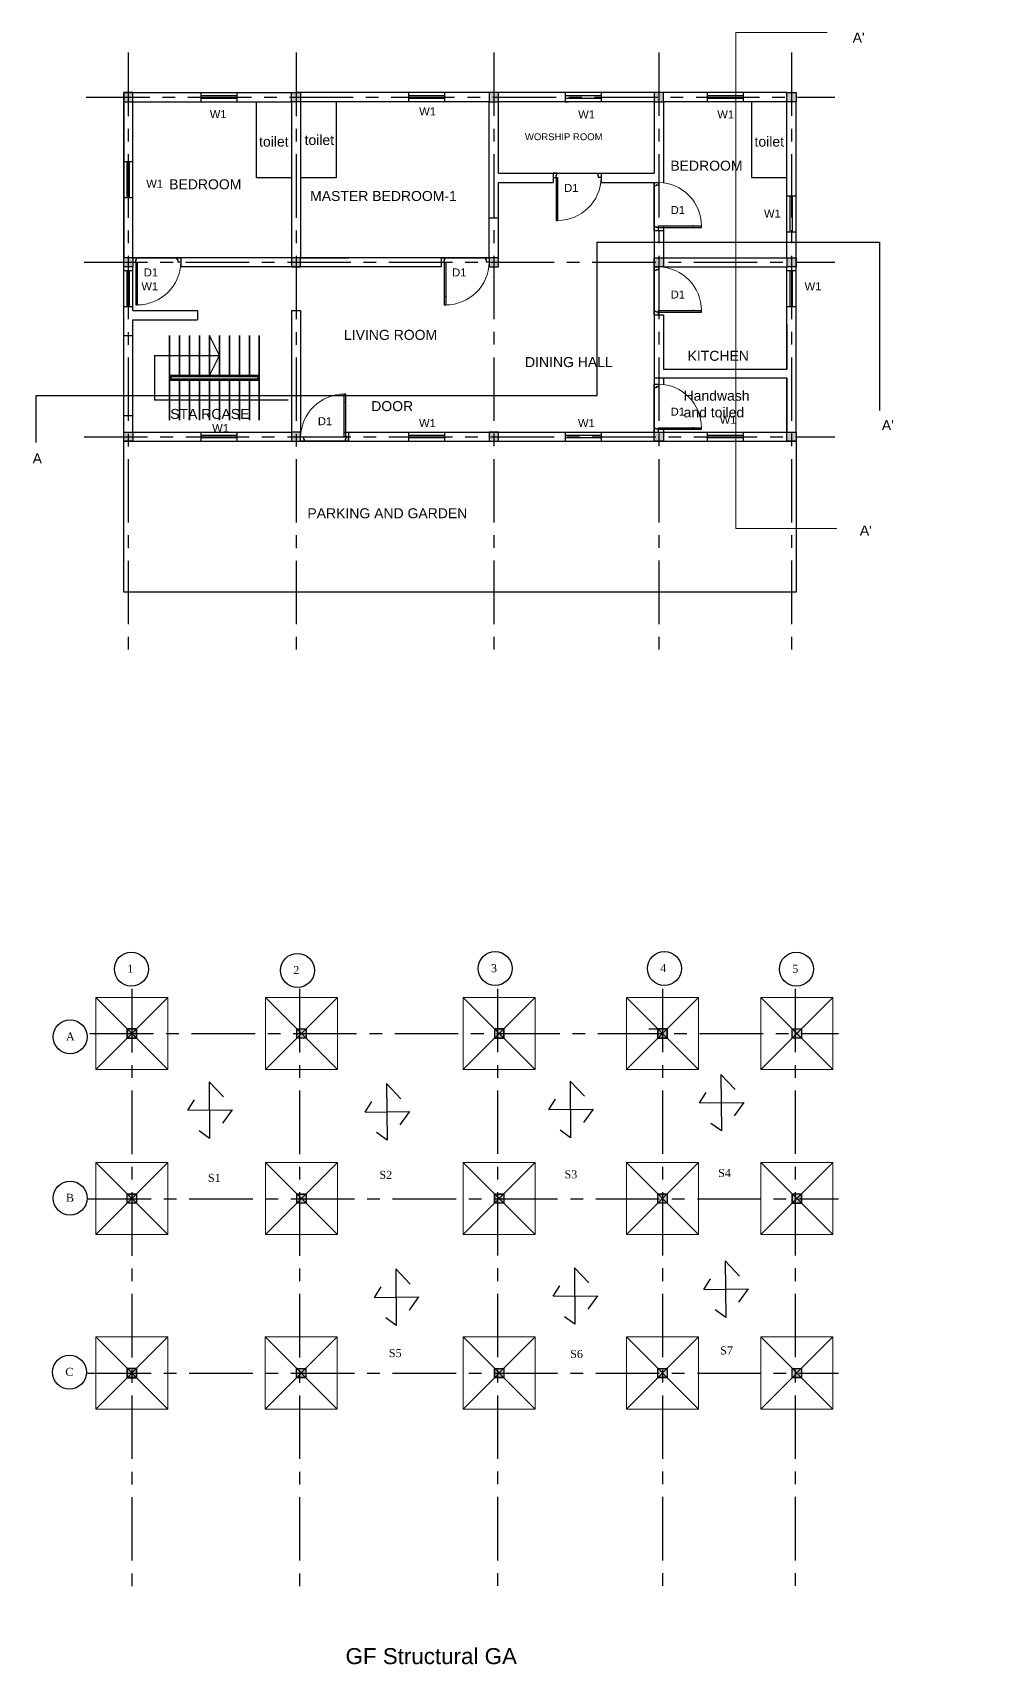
# Model space of a CAD drawing. Header units: metres. Extents: x 0 to 457, y 0 to 391.
# Drawn here: x 210.63 to 234.22, y 290.51 to 331.29 of the extents above; entities that cross this region are included whole.
import ezdxf

# ---------------------------------------------------------------- set-up
doc = ezdxf.new("R2010")
doc.units = ezdxf.units.M
doc.linetypes.add('CENTER', pattern=[50.8, 31.75, -6.35, 6.35, -6.35])
for name, color, linetype in [('BOUND', 7, 'Continuous'), ('centerline', 51, 'CENTER'), ('column', 120, 'Continuous'), ('COLUMNS', 1, 'Continuous'), ('DOOR', 140, 'Continuous'), ('EQUIPMENTS', 255, 'Continuous'), ('sections', 82, 'Continuous'), ('Text', 7, 'Continuous'), ('Walls', 7, 'Continuous')]:
    doc.layers.add(name, color=color, linetype=linetype)
doc.layers.add('Footing', color=100, linetype='Continuous', lineweight=5)
doc.layers.add('Stairs', color=1, linetype='Continuous', lineweight=35)
doc.styles.get("Standard").update_dxf_attribs({"font": 'arial.ttf'})
doc.styles.add('style1', font='times.ttf', dxfattribs={"height": 0.2})

# ---------------------------------------------------------------- blocks, each defined once
blk = doc.blocks.new('D1')
for p, q in [((0.07, 0.11), (0.07, 1.18)), ((0.07, 1.18), (0.11, 1.18)), ((0.11, 0.11), (0.11, 1.18)), ((0.11, 0.98), (0.11, 0.96)), ((0, 0), (0, 0.11)), ((0, 0.11), (0.07, 0.11)), ((0, 0), (1.2, 0)), ((0.09, 0), (0, 0)), ((0.07, 0.11), (0.07, 0.05)), ((0.07, 0.11), (0.11, 0.11)), ((0.07, 0.05), (0.09, 0.05)), ((0.09, 0.05), (0.09, 0)), ((1.13, 0.05), (1.11, 0.05)), ((1.11, 0.05), (1.11, 0)), ((1.11, 0), (1.2, 0)), ((1.2, 0.11), (1.13, 0.11)), ((1.13, 0.11), (1.13, 0.05)), ((1.2, 0), (1.2, 0.11))]:
    blk.add_line(p, q)
at = {"lineweight": 0}
blk.add_arc((0.11, 0.09), 1.09, 1.061, 90, dxfattribs=at)

msp = doc.modelspace()

# ---------------------------------------------------------------- hatches: boundary and pattern name
at = {"layer": 'COLUMNS'}
h = msp.add_hatch(color=256, dxfattribs=at)
h.dxf.hatch_style = 1
h.paths.add_polyline_path([(213.131, 329.793), (212.901, 329.793), (212.901, 329.563), (213.131, 329.563)])
h.paths.add_polyline_path([(217.325, 329.563), (217.325, 329.793), (217.095, 329.793), (217.095, 329.563)])
h.paths.add_polyline_path([(222.27, 329.793), (222.04, 329.793), (222.04, 329.563), (222.27, 329.563)])
h.paths.add_polyline_path([(226.393, 329.563), (226.393, 329.793), (226.163, 329.793), (226.163, 329.563)])
h.paths.add_polyline_path([(229.478, 329.563), (229.708, 329.563), (229.708, 329.793), (229.478, 329.793)])
h.paths.add_polyline_path([(212.901, 325.437), (213.131, 325.437), (213.131, 325.667), (212.901, 325.667)])
h.paths.add_polyline_path([(217.095, 325.437), (217.325, 325.437), (217.325, 325.667), (217.095, 325.667)])
h.paths.add_polyline_path([(222.27, 325.667), (222.04, 325.667), (222.04, 325.437), (222.27, 325.437)])
h.paths.add_polyline_path([(226.393, 325.667), (226.163, 325.667), (226.163, 325.436), (226.393, 325.436)])
h.paths.add_polyline_path([(229.708, 325.667), (229.478, 325.667), (229.478, 325.436), (229.708, 325.437)])
h.paths.add_polyline_path([(212.901, 321.308), (212.901, 321.078), (213.131, 321.078), (213.131, 321.308)])
h.paths.add_polyline_path([(217.325, 321.308), (217.095, 321.308), (217.095, 321.078), (217.325, 321.078)])
h.paths.add_polyline_path([(222.04, 321.078), (222.27, 321.078), (222.27, 321.308), (222.04, 321.308)])
h.paths.add_polyline_path([(226.393, 321.308), (226.163, 321.308), (226.163, 321.078), (226.393, 321.078)])
h.paths.add_polyline_path([(229.478, 321.078), (229.708, 321.078), (229.708, 321.308), (229.478, 321.308)])
h.paths.add_polyline_path([(239.654, 329.793), (239.654, 329.563), (239.884, 329.563), (239.884, 329.793)])
h.paths.add_polyline_path([(243.893, 329.563), (244.123, 329.563), (244.123, 329.793), (243.893, 329.793)])
h.paths.add_polyline_path([(248.838, 329.793), (248.838, 329.563), (249.068, 329.563), (249.068, 329.793)])
h.paths.add_polyline_path([(252.917, 329.793), (252.917, 329.563), (253.147, 329.563), (253.147, 329.793)])
h.paths.add_polyline_path([(256.276, 329.793), (256.276, 329.563), (256.506, 329.563), (256.506, 329.793)])
h.paths.add_polyline_path([(239.654, 325.437), (239.884, 325.437), (239.884, 325.667), (239.654, 325.667)])
h.paths.add_polyline_path([(243.893, 325.667), (243.893, 325.437), (244.123, 325.437), (244.123, 325.667)])
h.paths.add_polyline_path([(248.838, 325.667), (248.838, 325.437), (249.068, 325.437), (249.068, 325.667)])
h.paths.add_polyline_path([(252.917, 325.667), (252.917, 325.437), (253.147, 325.437), (253.147, 325.667)])
h.paths.add_polyline_path([(256.276, 325.667), (256.276, 325.437), (256.506, 325.437), (256.506, 325.667)])
h.paths.add_polyline_path([(239.654, 321.308), (239.654, 321.078), (239.884, 321.078), (239.884, 321.308)])
h.paths.add_polyline_path([(243.886, 321.308), (243.886, 321.078), (244.116, 321.078), (244.116, 321.308)])
h.paths.add_polyline_path([(248.838, 321.308), (248.838, 321.078), (249.068, 321.078), (249.068, 321.308)])
h.paths.add_polyline_path([(252.917, 321.308), (252.917, 321.078), (253.147, 321.078), (253.147, 321.308)])
h.paths.add_polyline_path([(256.276, 321.308), (256.276, 321.078), (256.506, 321.078), (256.506, 321.308)])
h = msp.add_hatch(color=256, dxfattribs=at)
h.dxf.hatch_style = 1
h.paths.add_polyline_path([(212.99, 306.393), (212.99, 306.163), (213.22, 306.163), (213.22, 306.393)])
h.paths.add_polyline_path([(217.229, 306.393), (217.229, 306.163), (217.459, 306.163), (217.459, 306.393)])
h.paths.add_polyline_path([(222.174, 306.163), (222.404, 306.163), (222.404, 306.393), (222.174, 306.393)])
h.paths.add_polyline_path([(226.253, 306.393), (226.253, 306.163), (226.483, 306.163), (226.483, 306.393)])
h.paths.add_polyline_path([(229.612, 306.393), (229.612, 306.163), (229.842, 306.163), (229.842, 306.393)])
h.paths.add_polyline_path([(212.99, 302.266), (212.99, 302.036), (213.22, 302.036), (213.22, 302.266)])
h.paths.add_polyline_path([(217.229, 302.266), (217.229, 302.036), (217.459, 302.036), (217.459, 302.266)])
h.paths.add_polyline_path([(222.174, 302.266), (222.174, 302.036), (222.404, 302.036), (222.404, 302.266)])
h.paths.add_polyline_path([(226.253, 302.266), (226.253, 302.036), (226.483, 302.036), (226.483, 302.266)])
h.paths.add_polyline_path([(229.612, 302.266), (229.612, 302.036), (229.842, 302.036), (229.842, 302.266)])
h.paths.add_polyline_path([(212.99, 297.908), (212.99, 297.678), (213.22, 297.678), (213.22, 297.908)])
h.paths.add_polyline_path([(217.222, 297.908), (217.222, 297.678), (217.452, 297.678), (217.452, 297.908)])
h.paths.add_polyline_path([(222.174, 297.908), (222.174, 297.678), (222.404, 297.678), (222.404, 297.908)])
h.paths.add_polyline_path([(226.253, 297.908), (226.253, 297.678), (226.483, 297.678), (226.483, 297.908)])
h.paths.add_polyline_path([(229.612, 297.908), (229.612, 297.678), (229.842, 297.678), (229.842, 297.908)])

# ---------------------------------------------------------------- linework, layer by layer
for p, q in [((212.901, 329.563), (212.901, 329.793)), ((212.901, 329.793), (213.131, 329.793)), ((212.901, 321.308), (212.901, 329.563)), ((212.901, 329.563), (212.901, 325.667)), ((213.131, 329.793), (217.21, 329.793)), ((213.131, 325.667), (213.131, 329.563)), ((213.131, 329.563), (217.095, 329.563)), ((214.831, 329.793), (214.831, 329.563)), ((215.731, 329.708), (214.831, 329.708)), ((215.731, 329.648), (214.831, 329.648)), ((215.731, 329.793), (215.731, 329.563)), ((217.095, 329.563), (217.095, 325.667)), ((229.478, 329.793), (217.21, 329.793)), ((217.325, 329.563), (217.325, 325.667)), ((222.04, 329.563), (217.325, 329.563)), ((220.023, 329.793), (220.023, 329.563)), ((220.923, 329.708), (220.023, 329.708)), ((220.923, 329.648), (220.023, 329.648)), ((220.923, 329.793), (220.923, 329.563)), ((222.04, 325.667), (222.04, 329.563)), ((226.163, 329.563), (222.27, 329.563)), ((222.27, 327.779), (222.27, 329.563)), ((223.939, 329.793), (223.939, 329.563)), ((224.839, 329.708), (223.939, 329.708)), ((224.839, 329.648), (223.939, 329.648)), ((223.939, 329.563), (224.011, 329.563)), ((224.839, 329.793), (224.839, 329.563)), ((229.478, 329.563), (226.393, 329.563)), ((227.485, 329.793), (227.485, 329.563)), ((227.485, 329.793), (227.485, 329.563)), ((228.385, 329.708), (227.485, 329.708)), ((228.385, 329.648), (227.485, 329.648)), ((228.385, 329.793), (228.385, 329.563)), ((228.385, 329.793), (228.385, 329.563)), ((229.478, 329.793), (229.708, 329.793)), ((229.478, 325.667), (229.478, 329.563)), ((229.708, 329.793), (229.708, 329.563)), ((229.708, 321.308), (229.708, 329.563)), ((213.131, 328.065), (212.901, 328.065)), ((213.131, 328.065), (212.901, 328.065)), ((212.901, 328.065), (212.901, 327.165)), ((212.986, 327.165), (212.986, 328.065)), ((213.046, 327.165), (213.046, 328.065)), ((222.27, 325.437), (222.27, 327.549)), ((223.639, 327.779), (223.639, 327.549)), ((224.839, 327.779), (224.839, 327.549)), ((213.131, 327.165), (212.901, 327.165)), ((213.131, 327.165), (212.901, 327.165)), ((229.478, 327.215), (229.708, 327.215)), ((229.563, 326.315), (229.563, 327.215)), ((229.623, 326.315), (229.623, 327.215)), ((222.04, 326.667), (222.27, 326.667)), ((226.163, 326.349), (226.393, 326.349)), ((229.478, 326.315), (229.708, 326.315)), ((213.131, 324.345), (213.131, 325.437)), ((214.331, 325.667), (214.331, 325.437)), ((214.331, 325.667), (214.331, 325.437)), ((217.325, 325.667), (218.525, 325.667)), ((220.84, 325.667), (220.84, 325.437)), ((226.163, 325.436), (226.163, 324.236)), ((229.478, 322.884), (229.478, 325.436)), ((213.131, 325.341), (212.901, 325.341)), ((213.131, 325.341), (212.901, 325.341)), ((212.986, 324.441), (212.986, 325.341)), ((213.046, 324.441), (213.046, 325.341)), ((229.708, 325.341), (229.478, 325.341)), ((229.708, 325.341), (229.478, 325.341)), ((229.563, 324.441), (229.563, 325.341)), ((229.623, 324.441), (229.623, 325.341)), ((213.131, 324.441), (212.901, 324.441)), ((213.131, 324.441), (212.901, 324.441)), ((213.131, 324.345), (214.747, 324.345)), ((214.747, 324.345), (214.747, 324.115)), ((217.095, 324.345), (217.325, 324.345)), ((226.163, 324.236), (226.393, 324.236)), ((229.708, 324.441), (229.478, 324.441)), ((229.708, 324.441), (229.478, 324.441)), ((213.131, 321.308), (213.131, 324.115)), ((213.131, 324.115), (214.747, 324.115)), ((229.478, 324), (229.478, 322.884)), ((213.672, 323.225), (213.672, 322.105)), ((213.672, 323.225), (213.672, 322.105)), ((226.393, 322.654), (226.163, 322.654)), ((226.163, 322.654), (226.163, 321.654)), ((226.393, 322.884), (229.478, 322.884)), ((229.478, 322.654), (226.393, 322.654)), ((229.478, 321.308), (229.478, 322.654)), ((229.478, 322.654), (229.478, 321.308)), ((214.831, 321.308), (214.831, 321.078)), ((214.831, 321.308), (214.831, 321.078)), ((215.731, 321.223), (214.831, 321.223)), ((215.731, 321.163), (214.831, 321.163)), ((215.731, 321.308), (215.731, 321.078)), ((215.731, 321.308), (215.731, 321.078)), ((218.525, 321.308), (218.525, 321.078)), ((218.525, 321.308), (218.525, 321.078)), ((219.067, 321.308), (220.067, 321.308)), ((219.067, 321.078), (220.067, 321.078)), ((220.023, 321.308), (220.023, 321.078)), ((220.023, 321.308), (220.023, 321.078)), ((220.923, 321.223), (220.023, 321.223)), ((220.923, 321.163), (220.023, 321.163)), ((220.067, 321.308), (226.163, 321.308)), ((220.923, 321.308), (220.923, 321.078)), ((223.939, 321.308), (223.939, 321.078)), ((224.839, 321.223), (223.939, 321.223)), ((224.839, 321.163), (223.939, 321.163)), ((224.839, 321.308), (224.839, 321.078)), ((226.393, 321.308), (229.478, 321.308)), ((227.485, 321.308), (227.485, 321.078)), ((227.485, 321.308), (227.485, 321.078)), ((228.385, 321.223), (227.485, 321.223)), ((228.385, 321.163), (227.485, 321.163)), ((228.385, 321.308), (228.385, 321.078)), ((228.385, 321.308), (228.385, 321.078)), ((226.024, 306.393), (226.254, 306.393)), ((226.254, 306.393), (226.254, 306.163))]:
    msp.add_line(p, q)
for points in [[(212.901, 321.078), (219.067, 321.078)], [(213.131, 321.308), (217.095, 321.308)], [(217.325, 321.308), (217.334, 321.308)], [(218.415, 321.308), (219.067, 321.308)], [(220.067, 321.078), (229.708, 321.078)]]:
    msp.add_lwpolyline(points)
at = {"layer": 'BOUND'}
for p, q in [((213.131, 323.711), (212.901, 323.711)), ((213.131, 321.711), (212.901, 321.711)), ((215.037, 305.074), (215.049, 303.659)), ((215.037, 305.074), (215.394, 304.694)), ((219.473, 305.028), (219.485, 303.613)), ((219.473, 305.028), (219.831, 304.648)), ((224.063, 305.09), (224.074, 303.674)), ((224.063, 305.09), (224.42, 304.709)), ((227.831, 305.258), (227.843, 303.843)), ((227.831, 305.258), (228.188, 304.878)), ((214.501, 304.362), (214.668, 304.622)), ((223.527, 304.377), (223.693, 304.638)), ((227.295, 304.546), (227.462, 304.806)), ((214.501, 304.362), (215.609, 304.372)), ((215.609, 304.372), (215.37, 304.039)), ((218.937, 304.316), (219.104, 304.576)), ((218.937, 304.316), (220.045, 304.327)), ((220.045, 304.327), (219.807, 303.993)), ((223.527, 304.377), (224.634, 304.388)), ((224.634, 304.388), (224.396, 304.055)), ((227.295, 304.546), (228.403, 304.556)), ((228.403, 304.556), (228.164, 304.223)), ((215.049, 303.659), (214.787, 303.849)), ((219.485, 303.613), (219.223, 303.803)), ((224.074, 303.674), (223.813, 303.864)), ((227.843, 303.843), (227.581, 304.033)), ((227.938, 300.596), (227.95, 299.18)), ((227.938, 300.596), (228.295, 300.215)), ((219.703, 300.397), (219.715, 298.981)), ((219.703, 300.397), (220.06, 300.016)), ((224.17, 300.427), (224.182, 299.012)), ((224.17, 300.427), (224.527, 300.047)), ((227.402, 299.884), (227.569, 300.144)), ((219.167, 299.684), (219.334, 299.945)), ((223.634, 299.715), (223.801, 299.975)), ((223.634, 299.715), (224.741, 299.725)), ((224.741, 299.725), (224.503, 299.392)), ((227.402, 299.884), (228.51, 299.894)), ((228.51, 299.894), (228.271, 299.561)), ((219.167, 299.684), (220.274, 299.695)), ((220.274, 299.695), (220.036, 299.362)), ((227.95, 299.18), (227.688, 299.371)), ((219.715, 298.981), (219.453, 299.171)), ((224.182, 299.012), (223.92, 299.202))]:
    msp.add_line(p, q, dxfattribs=at)
for centre in [(213.093, 307.887), (222.186, 307.903), (226.416, 307.903), (229.716, 307.887), (217.245, 307.856), (211.562, 306.196), (211.562, 302.165), (211.546, 297.814)]:
    msp.add_circle(centre, 0.425, dxfattribs=at)
at = {"layer": 'centerline', "ltscale": 0.05}
for p, q in [((213.016, 330.794), (213.016, 315.8)), ((217.21, 330.794), (217.21, 315.8)), ((222.155, 330.796), (222.155, 315.8)), ((226.278, 330.796), (226.278, 315.8)), ((229.593, 330.796), (229.593, 315.8)), ((211.967, 329.678), (230.676, 329.678)), ((211.912, 325.552), (230.676, 325.552)), ((211.912, 321.193), (230.676, 321.193)), ((213.105, 307.393), (213.105, 292.4)), ((217.299, 307.393), (217.299, 292.4)), ((222.244, 307.396), (222.244, 292.4)), ((226.368, 307.396), (226.368, 292.4)), ((229.682, 307.396), (229.682, 292.4)), ((212.057, 306.278), (230.765, 306.278)), ((212.001, 302.151), (230.765, 302.151)), ((212.001, 297.793), (230.765, 297.793))]:
    msp.add_line(p, q, dxfattribs=at)
at = {"layer": 'column'}
for points in [[(213.222, 306.165), (212.992, 306.165), (212.992, 306.395), (213.222, 306.395)], [(217.461, 306.165), (217.231, 306.165), (217.231, 306.395), (217.461, 306.395)], [(222.405, 306.165), (222.175, 306.165), (222.175, 306.395), (222.405, 306.395)], [(226.484, 306.165), (226.254, 306.165), (226.254, 306.395), (226.484, 306.395)], [(229.844, 306.165), (229.614, 306.165), (229.614, 306.395), (229.844, 306.395)], [(213.222, 302.039), (212.992, 302.039), (212.992, 302.269), (213.222, 302.269)], [(217.461, 302.039), (217.231, 302.039), (217.231, 302.269), (217.461, 302.269)], [(222.405, 302.039), (222.175, 302.039), (222.175, 302.269), (222.405, 302.269)], [(226.484, 302.039), (226.254, 302.039), (226.254, 302.269), (226.484, 302.269)], [(229.844, 302.039), (229.614, 302.039), (229.614, 302.269), (229.844, 302.269)], [(213.222, 297.68), (212.992, 297.68), (212.992, 297.91), (213.222, 297.91)], [(217.453, 297.68), (217.223, 297.68), (217.223, 297.91), (217.453, 297.91)], [(222.405, 297.68), (222.175, 297.68), (222.175, 297.91), (222.405, 297.91)], [(226.484, 297.68), (226.254, 297.68), (226.254, 297.91), (226.484, 297.91)], [(229.844, 297.68), (229.614, 297.68), (229.614, 297.91), (229.844, 297.91)]]:
    msp.add_lwpolyline(points, close=True, dxfattribs=at)
at = {"layer": 'COLUMNS'}
for p, q in [((213.131, 329.793), (212.901, 329.793)), ((212.901, 329.793), (212.901, 329.563)), ((212.901, 329.563), (213.131, 329.563)), ((213.131, 329.563), (213.131, 329.793)), ((217.095, 329.563), (217.095, 329.793)), ((217.095, 329.793), (217.325, 329.793)), ((217.325, 329.563), (217.095, 329.563)), ((217.325, 329.793), (217.325, 329.563)), ((222.27, 329.793), (222.04, 329.793)), ((222.04, 329.793), (222.04, 329.563)), ((222.04, 329.563), (222.27, 329.563)), ((222.27, 329.563), (222.27, 329.793)), ((226.393, 329.793), (226.163, 329.793)), ((226.163, 329.793), (226.163, 329.563)), ((226.163, 329.563), (226.393, 329.563)), ((226.393, 329.563), (226.393, 329.793)), ((229.478, 329.563), (229.478, 329.793)), ((229.478, 329.793), (229.708, 329.793)), ((229.708, 329.563), (229.478, 329.563)), ((229.708, 329.793), (229.708, 329.563)), ((213.131, 325.667), (212.901, 325.667)), ((212.901, 325.437), (212.901, 325.667)), ((213.131, 325.437), (212.901, 325.437)), ((213.131, 325.667), (213.131, 325.437)), ((217.095, 325.667), (217.095, 325.437)), ((217.325, 325.667), (217.095, 325.667)), ((217.095, 325.437), (217.325, 325.437)), ((217.325, 325.437), (217.325, 325.667)), ((222.04, 325.667), (222.04, 325.437)), ((222.27, 325.667), (222.04, 325.667)), ((222.04, 325.437), (222.27, 325.437)), ((222.27, 325.437), (222.27, 325.667)), ((226.163, 325.436), (226.163, 325.667)), ((226.163, 325.667), (226.393, 325.667)), ((226.393, 325.436), (226.163, 325.436)), ((226.393, 325.667), (226.393, 325.436)), ((229.478, 325.667), (229.478, 325.436)), ((229.478, 325.667), (229.708, 325.667)), ((229.708, 325.437), (229.478, 325.436)), ((229.708, 325.667), (229.708, 325.437)), ((212.901, 321.078), (212.901, 321.308)), ((212.901, 321.308), (213.131, 321.308)), ((213.131, 321.078), (212.901, 321.078)), ((213.131, 321.308), (213.131, 321.078)), ((217.325, 321.308), (217.095, 321.308)), ((217.095, 321.308), (217.095, 321.078)), ((217.095, 321.078), (217.325, 321.078)), ((217.325, 321.078), (217.325, 321.308)), ((222.04, 321.308), (222.04, 321.078)), ((222.27, 321.308), (222.04, 321.308)), ((222.04, 321.078), (222.27, 321.078)), ((222.27, 321.078), (222.27, 321.308)), ((226.163, 321.308), (226.393, 321.308)), ((226.163, 321.078), (226.163, 321.308)), ((226.393, 321.078), (226.163, 321.078)), ((226.393, 321.308), (226.393, 321.078)), ((229.478, 321.308), (229.708, 321.308)), ((229.478, 321.078), (229.478, 321.308)), ((229.708, 321.078), (229.478, 321.078)), ((229.708, 321.308), (229.708, 321.078)), ((213.22, 306.393), (212.99, 306.393)), ((212.99, 306.393), (212.99, 306.163)), ((213.22, 306.163), (213.22, 306.393)), ((217.229, 306.163), (217.229, 306.393)), ((217.229, 306.393), (217.459, 306.393)), ((217.459, 306.393), (217.459, 306.163)), ((222.404, 306.393), (222.174, 306.393)), ((222.174, 306.393), (222.174, 306.163)), ((222.404, 306.163), (222.404, 306.393)), ((226.483, 306.393), (226.253, 306.393)), ((226.253, 306.393), (226.253, 306.163)), ((226.483, 306.163), (226.483, 306.393)), ((229.612, 306.163), (229.612, 306.393)), ((229.612, 306.393), (229.842, 306.393)), ((229.842, 306.393), (229.842, 306.163)), ((212.99, 306.163), (213.22, 306.163)), ((217.459, 306.163), (217.229, 306.163)), ((222.174, 306.163), (222.404, 306.163)), ((226.253, 306.163), (226.483, 306.163)), ((229.842, 306.163), (229.612, 306.163)), ((212.99, 302.036), (212.99, 302.266)), ((212.99, 302.266), (213.22, 302.266)), ((213.22, 302.266), (213.22, 302.036)), ((217.229, 302.266), (217.459, 302.266)), ((217.229, 302.036), (217.229, 302.266)), ((217.459, 302.266), (217.459, 302.036)), ((222.174, 302.266), (222.404, 302.266)), ((222.174, 302.036), (222.174, 302.266)), ((222.404, 302.266), (222.404, 302.036)), ((226.253, 302.266), (226.483, 302.266)), ((226.253, 302.036), (226.253, 302.266)), ((226.483, 302.266), (226.483, 302.036)), ((229.612, 302.266), (229.612, 302.036)), ((229.842, 302.266), (229.612, 302.266)), ((229.842, 302.036), (229.842, 302.266)), ((213.22, 302.036), (212.99, 302.036)), ((217.459, 302.036), (217.229, 302.036)), ((222.404, 302.036), (222.174, 302.036)), ((226.483, 302.036), (226.253, 302.036)), ((229.612, 302.036), (229.842, 302.036)), ((213.22, 297.908), (212.99, 297.908)), ((212.99, 297.908), (212.99, 297.678)), ((213.22, 297.678), (213.22, 297.908)), ((217.222, 297.908), (217.452, 297.908)), ((217.222, 297.678), (217.222, 297.908)), ((217.452, 297.908), (217.452, 297.678)), ((222.174, 297.908), (222.404, 297.908)), ((222.174, 297.678), (222.174, 297.908)), ((222.404, 297.908), (222.404, 297.678)), ((226.253, 297.908), (226.483, 297.908)), ((226.253, 297.678), (226.253, 297.908)), ((226.483, 297.908), (226.483, 297.678)), ((229.612, 297.908), (229.842, 297.908)), ((229.612, 297.678), (229.612, 297.908)), ((229.842, 297.908), (229.842, 297.678)), ((212.99, 297.678), (213.22, 297.678)), ((217.452, 297.678), (217.222, 297.678)), ((222.404, 297.678), (222.174, 297.678)), ((226.483, 297.678), (226.253, 297.678)), ((229.842, 297.678), (229.612, 297.678))]:
    msp.add_line(p, q, dxfattribs=at)
at = {"layer": 'EQUIPMENTS'}
for p, q in [((215.299, 323.225), (215.049, 323.725)), ((215.049, 323.725), (215.049, 322.725)), ((215.299, 323.225), (215.049, 323.725)), ((215.049, 323.725), (215.049, 322.725)), ((213.672, 323.225), (215.299, 323.225)), ((213.672, 323.225), (215.299, 323.225)), ((215.049, 322.725), (215.299, 323.225)), ((215.049, 322.725), (215.299, 323.225)), ((217.016, 322.105), (213.672, 322.105))]:
    msp.add_line(p, q, dxfattribs=at)
at = {"layer": 'Footing'}
for p, q in [((214.007, 305.38), (212.207, 307.18)), ((212.207, 305.38), (214.007, 307.18)), ((218.246, 305.38), (216.446, 307.18)), ((216.446, 305.38), (218.246, 307.18)), ((223.19, 305.38), (221.39, 307.18)), ((221.39, 305.38), (223.19, 307.18)), ((227.269, 305.38), (225.469, 307.18)), ((225.469, 305.38), (227.269, 307.18)), ((230.629, 305.38), (228.829, 307.18)), ((228.829, 305.38), (230.629, 307.18)), ((214.007, 301.254), (212.207, 303.054)), ((212.207, 301.254), (214.007, 303.054)), ((218.246, 301.254), (216.446, 303.054)), ((216.446, 301.254), (218.246, 303.054)), ((223.19, 301.254), (221.39, 303.054)), ((221.39, 301.254), (223.19, 303.054)), ((227.269, 301.254), (225.469, 303.054)), ((225.469, 301.254), (227.269, 303.054)), ((230.629, 301.254), (228.829, 303.054)), ((228.829, 301.254), (230.629, 303.054)), ((214.007, 296.895), (212.207, 298.695)), ((212.207, 296.895), (214.007, 298.695)), ((218.238, 296.895), (216.438, 298.695)), ((216.438, 296.895), (218.238, 298.695)), ((223.19, 296.895), (221.39, 298.695)), ((221.39, 296.895), (223.19, 298.695)), ((227.269, 296.895), (225.469, 298.695)), ((225.469, 296.895), (227.269, 298.695)), ((230.629, 296.895), (228.829, 298.695)), ((228.829, 296.895), (230.629, 298.695))]:
    msp.add_line(p, q, dxfattribs=at)
for points in [[(214.007, 305.38), (214.007, 307.18), (213.107, 307.18), (212.207, 307.18), (212.207, 305.38)], [(218.246, 305.38), (218.246, 307.18), (217.346, 307.18), (216.446, 307.18), (216.446, 305.38)], [(223.19, 305.38), (223.19, 307.18), (222.29, 307.18), (221.39, 307.18), (221.39, 305.38)], [(227.269, 305.38), (227.269, 307.18), (226.369, 307.18), (225.469, 307.18), (225.469, 305.38)], [(230.629, 305.38), (230.629, 307.18), (229.729, 307.18), (228.829, 307.18), (228.829, 305.38)], [(214.007, 301.254), (214.007, 303.054), (213.107, 303.054), (212.207, 303.054), (212.207, 301.254)], [(218.246, 301.254), (218.246, 303.054), (217.346, 303.054), (216.446, 303.054), (216.446, 301.254)], [(223.19, 301.254), (223.19, 303.054), (222.29, 303.054), (221.39, 303.054), (221.39, 301.254)], [(227.269, 301.254), (227.269, 303.054), (226.369, 303.054), (225.469, 303.054), (225.469, 301.254)], [(230.629, 301.254), (230.629, 303.054), (229.729, 303.054), (228.829, 303.054), (228.829, 301.254)], [(214.007, 296.895), (214.007, 298.695), (213.107, 298.695), (212.207, 298.695), (212.207, 296.895)], [(218.238, 296.895), (218.238, 298.695), (217.338, 298.695), (216.438, 298.695), (216.438, 296.895)], [(223.19, 296.895), (223.19, 298.695), (222.29, 298.695), (221.39, 298.695), (221.39, 296.895)], [(227.269, 296.895), (227.269, 298.695), (226.369, 298.695), (225.469, 298.695), (225.469, 296.895)], [(230.629, 296.895), (230.629, 298.695), (229.729, 298.695), (228.829, 298.695), (228.829, 296.895)]]:
    msp.add_lwpolyline(points, close=True, dxfattribs=at)
at = {"layer": 'sections', "lineweight": 0}
for p, q in [((230.488, 331.291), (228.205, 331.291)), ((228.205, 331.291), (228.205, 318.898)), ((228.205, 318.898), (230.73, 318.898))]:
    msp.add_line(p, q, dxfattribs=at)
at = {"layer": 'sections'}
for p, q in [((224.734, 322.225), (224.734, 326.054)), ((224.734, 326.054), (231.795, 326.054)), ((231.795, 326.054), (231.795, 321.847)), ((210.717, 321.049), (210.717, 322.225)), ((210.717, 322.225), (224.734, 322.225))]:
    msp.add_line(p, q, dxfattribs=at)
at = {"layer": 'Stairs'}
for p, q in [((214.049, 321.605), (214.049, 323.725)), ((214.049, 321.605), (214.049, 323.725)), ((214.299, 322.725), (214.299, 323.725)), ((214.299, 322.725), (214.299, 323.725)), ((214.549, 322.725), (214.549, 323.725)), ((214.549, 322.725), (214.549, 323.725)), ((214.799, 322.725), (214.799, 323.725)), ((214.799, 322.725), (214.799, 323.725)), ((215.049, 322.725), (215.049, 323.725)), ((215.049, 322.725), (215.049, 323.725)), ((215.299, 322.725), (215.299, 323.725)), ((215.299, 322.725), (215.299, 323.725)), ((215.549, 322.725), (215.549, 323.725)), ((215.549, 322.725), (215.549, 323.725)), ((215.799, 322.725), (215.799, 323.725)), ((215.799, 322.725), (215.799, 323.725)), ((216.049, 322.725), (216.049, 323.725)), ((216.049, 322.725), (216.049, 323.725)), ((216.289, 323.725), (216.289, 322.725)), ((216.289, 323.725), (216.289, 322.725)), ((214.049, 322.725), (216.289, 322.725)), ((214.049, 322.725), (216.289, 322.725)), ((214.049, 322.605), (216.289, 322.605)), ((214.049, 322.605), (216.289, 322.605)), ((214.079, 322.695), (216.259, 322.695)), ((214.079, 322.695), (214.079, 322.635)), ((214.079, 322.695), (216.259, 322.695)), ((214.079, 322.695), (214.079, 322.635)), ((214.079, 322.635), (216.259, 322.635)), ((214.079, 322.635), (216.259, 322.635)), ((214.299, 321.605), (214.299, 322.605)), ((214.299, 321.605), (214.299, 322.605)), ((214.549, 321.605), (214.549, 322.605)), ((214.549, 321.605), (214.549, 322.605)), ((214.799, 321.605), (214.799, 322.605)), ((214.799, 321.605), (214.799, 322.605)), ((215.049, 321.605), (215.049, 322.605)), ((215.049, 321.605), (215.049, 322.605)), ((215.299, 321.605), (215.299, 322.605)), ((215.299, 321.605), (215.299, 322.605)), ((215.549, 321.605), (215.549, 322.605)), ((215.549, 321.605), (215.549, 322.605)), ((215.799, 321.605), (215.799, 322.605)), ((215.799, 321.605), (215.799, 322.605)), ((216.049, 321.605), (216.049, 322.605)), ((216.049, 321.605), (216.049, 322.605)), ((216.259, 322.695), (216.259, 322.635)), ((216.259, 322.695), (216.259, 322.635)), ((216.289, 322.725), (216.289, 322.605)), ((216.289, 322.725), (216.289, 322.605)), ((216.289, 322.605), (216.289, 321.605)), ((216.289, 322.605), (216.289, 321.605))]:
    msp.add_line(p, q, dxfattribs=at)
at = {"layer": 'Walls', "color": 0}
for p, q in [((216.21, 329.563), (216.21, 327.67)), ((218.21, 329.563), (218.21, 327.664)), ((226.163, 329.563), (226.163, 327.779)), ((226.393, 329.563), (226.393, 327.54)), ((228.593, 329.563), (228.593, 327.67)), ((216.21, 327.67), (217.095, 327.67)), ((218.21, 327.664), (217.325, 327.664)), ((226.163, 327.549), (226.163, 321.308)), ((228.593, 327.67), (229.478, 327.67)), ((226.393, 326.459), (226.393, 325.667)), ((226.393, 325.667), (229.478, 325.667)), ((226.393, 325.436), (229.478, 325.436)), ((217.095, 324.345), (217.095, 321.308)), ((217.325, 324.345), (217.325, 321.308)), ((226.393, 324.236), (226.393, 322.884)), ((226.393, 322.654), (226.393, 322.499)), ((226.393, 321.418), (226.393, 321.308)), ((212.901, 317.308), (212.901, 321.308)), ((229.708, 321.308), (229.708, 317.308)), ((229.708, 317.308), (212.901, 317.308))]:
    msp.add_line(p, q, dxfattribs=at)
at = {"layer": 'Walls'}
for p, q in [((222.27, 327.779), (226.163, 327.779)), ((222.27, 327.549), (223.639, 327.549)), ((224.83, 327.549), (226.163, 327.549)), ((217.095, 325.667), (213.131, 325.667)), ((217.095, 325.437), (214.322, 325.437)), ((220.84, 325.437), (217.095, 325.437)), ((222.04, 325.667), (217.325, 325.667))]:
    msp.add_line(p, q, dxfattribs=at)

# ---------------------------------------------------------------- block references
at = {"layer": 'DOOR', "color": 0, "xscale": -1}
for p, rotation in [((223.639, 327.779), 180), ((226.163, 326.349), 270), ((213.131, 325.667), 180), ((220.84, 325.667), 180), ((226.163, 324.236), 270), ((226.163, 321.308), 270)]:
    msp.add_blockref('D1', p, dxfattribs=dict(at, rotation=rotation))
msp.add_blockref('D1', (218.525, 321.078), dxfattribs=at)

# ---------------------------------------------------------------- texts
at = {"attachment_point": 1}
for s, width, gutter_width, heights, insert, char_height in [("A'", 4.41541, 12.5, [0], (231.123, 331.291), 0.25), ('W1', 1.61851, 12.5, [0], (215.054, 329.356), 0.2), ('W1', 1.61851, 12.5, [0], (220.288, 329.422), 0.2), ('W1', 1.61851, 12.5, [0], (224.262, 329.347), 0.2), ('W1', 1.61851, 12.5, [0], (227.74, 329.347), 0.2), ('toilet', 2.5167, 12.5, [0], (216.286, 328.694), 0.25), ('toilet', 2.5167, 12.5, [0], (217.423, 328.733), 0.25), ('\\pxqc;WORSHIP ROOM', 3.62329, 17.678, [0.708], (222.09, 328.774), 0.17), ('toilet', 2.5167, 12.5, [0], (228.669, 328.694), 0.25), ('BEDROOM', 2.5167, 12.5, [0], (226.566, 328.091), 0.25), ('W1', 1.61851, 12.5, [0], (213.466, 327.615), 0.2), ('BEDROOM', 2.5167, 12.5, [0], (214.039, 327.626), 0.25), ('\\pxqc;MASTER BEDROOM-1', 6.46577, 17.678, [0], (216.162, 327.334), 0.25), ('W1', 1.61851, 12.5, [0], (228.907, 326.87), 0.2), ('W1', 1.61851, 12.5, [0], (213.345, 325.051), 0.2), ('W1', 1.61851, 12.5, [0], (229.922, 325.051), 0.2), ('\\pxqc;LIVING ROOM', 2.37757, 17.678, [0.697], (218.384, 323.863), 0.25), ('DINING HALL', 2.29855, 17.678, [0.676], (222.933, 323.183), 0.25), ('\\pxqc;KITCHEN', 2.24372, 17.678, [0.708], (226.641, 323.34), 0.25), ('Handwash and toiled', 2.29855, 17.678, [0.676], (226.897, 322.343), 0.25), ('STAIRCASE', 2.29855, 17.678, [0.676], (214.065, 321.888), 0.25), ('STAIRCASE', 2.29855, 17.678, [0.676], (214.065, 321.888), 0.25), ('\\pxqc;DOOR', 2.24372, 17.678, [0.708], (218.491, 322.082), 0.25), ('W1', 1.61851, 12.5, [0], (215.113, 321.509), 0.2), ('D1', 2.47462, 12.5, [0], (217.756, 321.681), 0.2), ('W1', 1.61851, 12.5, [0], (220.284, 321.633), 0.2), ('W1', 1.61851, 12.5, [0], (224.257, 321.633), 0.2), ('W1', 1.61851, 12.5, [0], (227.801, 321.715), 0.2), ("A'", 4.41541, 12.5, [0], (231.852, 321.607), 0.25), ('A', 4.41541, 12.5, [0], (210.625, 320.775), 0.25), ('PARKING AND GARDEN', 4.52257, 12.5, [0], (217.493, 319.405), 0.25), ("A'", 4.41541, 12.5, [0], (231.303, 318.974), 0.25), ('\\pxqc;GF Structural GA', 8.15046, 17.678, [0.763], (216.514, 290.919), 0.4)]:
    msp.add_mtext_dynamic_manual_height_columns(s, width=width, gutter_width=gutter_width, heights=heights, dxfattribs=dict(at, insert=insert, char_height=char_height))
at = {"layer": 'BOUND', "char_height": 0.2, "attachment_point": 1, "style": 'style1'}
for s, insert in [('1', (212.989, 307.996)), ('2', (217.141, 307.965)), ('3', (222.082, 308.012)), ('4', (226.312, 308.012)), ('5', (229.612, 307.996)), ('A', (211.458, 306.305)), ('S1', (215.007, 302.771)), ('S2', (219.293, 302.846)), ('S3', (223.921, 302.86)), ('S4', (227.759, 302.894)), ('B', (211.458, 302.274)), ('S5', (219.53, 298.392)), ('S6', (224.063, 298.37)), ('S7', (227.812, 298.458)), ('C', (211.442, 297.923))]:
    msp.add_mtext_dynamic_manual_height_columns(s, width=0.33474, gutter_width=1, heights=[0], dxfattribs=dict(at, insert=insert))
at = {"layer": 'Text', "char_height": 0.2, "attachment_point": 1}
for insert in [(223.912, 327.512), (226.574, 326.959), (213.404, 325.4), (221.112, 325.4), (226.574, 324.847), (226.574, 321.919)]:
    msp.add_mtext_dynamic_manual_height_columns('D1', width=0.21322, gutter_width=1, heights=[0], dxfattribs=dict(at, insert=insert))

doc.saveas('drawing.dxf')
